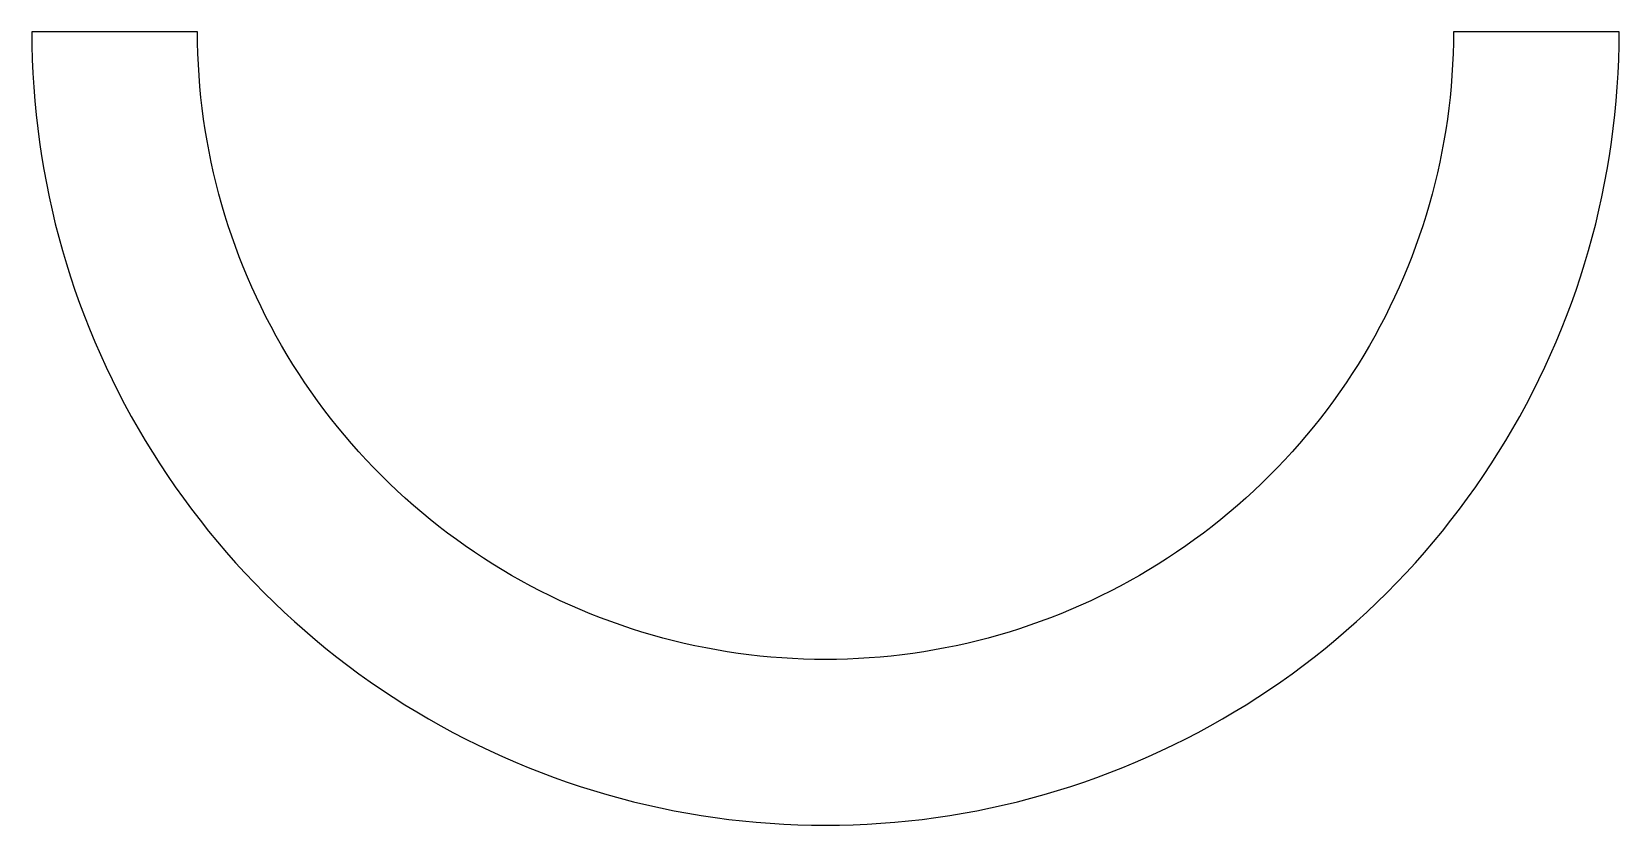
# Model space of a CAD drawing. Header units: metres. Extents: x -158 to 158, y -158 to 0.
import ezdxf

# ---------------------------------------------------------------- set-up
doc = ezdxf.new("R2010")
doc.units = ezdxf.units.M

msp = doc.modelspace()

# ---------------------------------------------------------------- linework, layer by layer
for p, q in [((-125, 0), (-158, 0)), ((-158, 0), (-157.976, -2.75748)), ((-124.981, -2.18155), (-125, 0)), ((125, 0), (124.981, -2.18155)), ((158, 0), (125, 0)), ((157.976, -2.75748), (158, 0)), ((-157.976, -2.75748), (-157.904, -5.51411)), ((-124.924, -4.36243), (-124.981, -2.18155)), ((124.981, -2.18155), (124.924, -4.36243)), ((157.904, -5.51411), (157.976, -2.75748)), ((-157.904, -5.51411), (-157.783, -8.26907)), ((-124.829, -6.54199), (-124.924, -4.36243)), ((124.924, -4.36243), (124.829, -6.54199)), ((157.783, -8.26907), (157.904, -5.51411)), ((-157.783, -8.26907), (-157.615, -11.0215)), ((-124.695, -8.71956), (-124.829, -6.54199)), ((-124.524, -10.8945), (-124.695, -8.71956)), ((124.695, -8.71956), (124.524, -10.8945)), ((124.829, -6.54199), (124.695, -8.71956)), ((157.615, -11.0215), (157.783, -8.26907)), ((-157.615, -11.0215), (-157.399, -13.7706)), ((-124.315, -13.0661), (-124.524, -10.8945)), ((124.524, -10.8945), (124.315, -13.0661)), ((157.399, -13.7706), (157.615, -11.0215)), ((-157.399, -13.7706), (-157.134, -16.5155)), ((-124.068, -15.2337), (-124.315, -13.0661)), ((-123.784, -17.3966), (-124.068, -15.2337)), ((124.068, -15.2337), (123.784, -17.3966)), ((124.315, -13.0661), (124.068, -15.2337)), ((157.134, -16.5155), (157.399, -13.7706)), ((-157.134, -16.5155), (-156.822, -19.2554)), ((-123.461, -19.5543), (-123.784, -17.3966)), ((123.784, -17.3966), (123.461, -19.5543)), ((156.822, -19.2554), (157.134, -16.5155)), ((-156.822, -19.2554), (-156.462, -21.9893)), ((-156.462, -21.9893), (-156.055, -24.7166)), ((-123.101, -21.706), (-123.461, -19.5543)), ((-122.703, -23.8511), (-123.101, -21.706)), ((123.101, -21.706), (122.703, -23.8511)), ((123.461, -19.5543), (123.101, -21.706)), ((156.055, -24.7166), (156.462, -21.9893)), ((156.462, -21.9893), (156.822, -19.2554)), ((-156.055, -24.7166), (-155.6, -27.4364)), ((-122.268, -25.989), (-122.703, -23.8511)), ((122.703, -23.8511), (122.268, -25.989)), ((155.6, -27.4364), (156.055, -24.7166)), ((-155.6, -27.4364), (-155.097, -30.1478)), ((-121.796, -28.1189), (-122.268, -25.989)), ((-121.287, -30.2402), (-121.796, -28.1189)), ((121.796, -28.1189), (121.287, -30.2402)), ((122.268, -25.989), (121.796, -28.1189)), ((155.097, -30.1478), (155.6, -27.4364)), ((-155.097, -30.1478), (-154.547, -32.85)), ((-120.741, -32.3524), (-121.287, -30.2402)), ((121.287, -30.2402), (120.741, -32.3524)), ((154.547, -32.85), (155.097, -30.1478)), ((-154.547, -32.85), (-153.95, -35.5423)), ((-120.158, -34.4547), (-120.741, -32.3524)), ((-119.538, -36.5465), (-120.158, -34.4547)), ((120.158, -34.4547), (119.538, -36.5465)), ((120.741, -32.3524), (120.158, -34.4547)), ((153.95, -35.5423), (154.547, -32.85)), ((-153.95, -35.5423), (-153.307, -38.2236)), ((-118.882, -38.6271), (-119.538, -36.5465)), ((119.538, -36.5465), (118.882, -38.6271)), ((153.307, -38.2236), (153.95, -35.5423)), ((-153.307, -38.2236), (-152.616, -40.8934)), ((-152.616, -40.8934), (-151.879, -43.5507)), ((-118.19, -40.696), (-118.882, -38.6271)), ((-117.462, -42.7525), (-118.19, -40.696)), ((118.19, -40.696), (117.462, -42.7525)), ((118.882, -38.6271), (118.19, -40.696)), ((151.879, -43.5507), (152.616, -40.8934)), ((152.616, -40.8934), (153.307, -38.2236)), ((-151.879, -43.5507), (-151.096, -46.1947)), ((-116.698, -44.796), (-117.462, -42.7525)), ((117.462, -42.7525), (116.698, -44.796)), ((151.096, -46.1947), (151.879, -43.5507)), ((-151.096, -46.1947), (-150.267, -48.8247)), ((-115.898, -46.8258), (-116.698, -44.796)), ((-115.063, -48.8414), (-115.898, -46.8258)), ((115.898, -46.8258), (115.063, -48.8414)), ((116.698, -44.796), (115.898, -46.8258)), ((150.267, -48.8247), (151.096, -46.1947)), ((-150.267, -48.8247), (-149.392, -51.4398)), ((-114.193, -50.8421), (-115.063, -48.8414)), ((115.063, -48.8414), (114.193, -50.8421)), ((149.392, -51.4398), (150.267, -48.8247)), ((-149.392, -51.4398), (-148.471, -54.0392)), ((-113.288, -52.8273), (-114.193, -50.8421)), ((-112.349, -54.7964), (-113.288, -52.8273)), ((113.288, -52.8273), (112.349, -54.7964)), ((114.193, -50.8421), (113.288, -52.8273)), ((148.471, -54.0392), (149.392, -51.4398)), ((-148.471, -54.0392), (-147.506, -56.6221)), ((-147.506, -56.6221), (-146.495, -59.1878)), ((-111.376, -56.7488), (-112.349, -54.7964)), ((-110.368, -58.6839), (-111.376, -56.7488)), ((111.376, -56.7488), (110.368, -58.6839)), ((112.349, -54.7964), (111.376, -56.7488)), ((146.495, -59.1878), (147.506, -56.6221)), ((147.506, -56.6221), (148.471, -54.0392)), ((-146.495, -59.1878), (-145.44, -61.7355)), ((-109.327, -60.6012), (-110.368, -58.6839)), ((110.368, -58.6839), (109.327, -60.6012)), ((145.44, -61.7355), (146.495, -59.1878)), ((-145.44, -61.7355), (-144.34, -64.2644)), ((-108.253, -62.5), (-109.327, -60.6012)), ((-107.146, -64.3798), (-108.253, -62.5)), ((108.253, -62.5), (107.146, -64.3798)), ((109.327, -60.6012), (108.253, -62.5)), ((144.34, -64.2644), (145.44, -61.7355)), ((-144.34, -64.2644), (-143.197, -66.7737)), ((-106.006, -66.2399), (-107.146, -64.3798)), ((-104.834, -68.0799), (-106.006, -66.2399)), ((106.006, -66.2399), (104.834, -68.0799)), ((107.146, -64.3798), (106.006, -66.2399)), ((143.197, -66.7737), (144.34, -64.2644)), ((-143.197, -66.7737), (-142.009, -69.2626)), ((-142.009, -69.2626), (-140.779, -71.7305)), ((-103.63, -69.8991), (-104.834, -68.0799)), ((104.834, -68.0799), (103.63, -69.8991)), ((140.779, -71.7305), (142.009, -69.2626)), ((142.009, -69.2626), (143.197, -66.7737)), ((-140.779, -71.7305), (-139.506, -74.1765)), ((-102.394, -71.6971), (-103.63, -69.8991)), ((-101.127, -73.4732), (-102.394, -71.6971)), ((102.394, -71.6971), (101.127, -73.4732)), ((103.63, -69.8991), (102.394, -71.6971)), ((139.506, -74.1765), (140.779, -71.7305)), ((-139.506, -74.1765), (-138.19, -76.5999)), ((-99.8294, -75.2269), (-101.127, -73.4732)), ((-98.5013, -76.9577), (-99.8294, -75.2269)), ((99.8294, -75.2269), (98.5013, -76.9577)), ((101.127, -73.4732), (99.8294, -75.2269)), ((138.19, -76.5999), (139.506, -74.1765)), ((-138.19, -76.5999), (-136.832, -79)), ((-136.832, -79), (-135.432, -81.376)), ((-97.1432, -78.665), (-98.5013, -76.9577)), ((-95.7556, -80.3484), (-97.1432, -78.665)), ((97.1432, -78.665), (95.7556, -80.3484)), ((98.5013, -76.9577), (97.1432, -78.665)), ((135.432, -81.376), (136.832, -79)), ((136.832, -79), (138.19, -76.5999)), ((-135.432, -81.376), (-133.992, -83.7272)), ((-94.3387, -82.0074), (-95.7556, -80.3484)), ((-92.8931, -83.6413), (-94.3387, -82.0074)), ((94.3387, -82.0074), (92.8931, -83.6413)), ((95.7556, -80.3484), (94.3387, -82.0074)), ((133.992, -83.7272), (135.432, -81.376)), ((-133.992, -83.7272), (-132.51, -86.053)), ((-91.4192, -85.2498), (-92.8931, -83.6413)), ((-89.9175, -86.8323), (-91.4192, -85.2498)), ((91.4192, -85.2498), (89.9175, -86.8323)), ((92.8931, -83.6413), (91.4192, -85.2498)), ((132.51, -86.053), (133.992, -83.7272)), ((-132.51, -86.053), (-130.988, -88.3525)), ((-130.988, -88.3525), (-129.426, -90.6251)), ((-88.3884, -88.3884), (-89.9175, -86.8323)), ((-86.8323, -89.9175), (-88.3884, -88.3884)), ((88.3884, -88.3884), (86.8323, -89.9175)), ((89.9175, -86.8323), (88.3884, -88.3884)), ((129.426, -90.6251), (130.988, -88.3525)), ((130.988, -88.3525), (132.51, -86.053)), ((-129.426, -90.6251), (-127.825, -92.8701)), ((-85.2498, -91.4192), (-86.8323, -89.9175)), ((-83.6413, -92.8931), (-85.2498, -91.4192)), ((85.2498, -91.4192), (83.6413, -92.8931)), ((86.8323, -89.9175), (85.2498, -91.4192)), ((127.825, -92.8701), (129.426, -90.6251)), ((-127.825, -92.8701), (-126.184, -95.0868)), ((-82.0074, -94.3387), (-83.6413, -92.8931)), ((-80.3484, -95.7556), (-82.0074, -94.3387)), ((82.0074, -94.3387), (80.3484, -95.7556)), ((83.6413, -92.8931), (82.0074, -94.3387)), ((126.184, -95.0868), (127.825, -92.8701)), ((-126.184, -95.0868), (-124.506, -97.2745)), ((-124.506, -97.2745), (-122.789, -99.4326)), ((-78.665, -97.1432), (-80.3484, -95.7556)), ((-76.9577, -98.5013), (-78.665, -97.1432)), ((78.665, -97.1432), (76.9577, -98.5013)), ((80.3484, -95.7556), (78.665, -97.1432)), ((122.789, -99.4326), (124.506, -97.2745)), ((124.506, -97.2745), (126.184, -95.0868)), ((-122.789, -99.4326), (-121.035, -101.56)), ((-75.2269, -99.8294), (-76.9577, -98.5013)), ((-73.4732, -101.127), (-75.2269, -99.8294)), ((75.2269, -99.8294), (73.4732, -101.127)), ((76.9577, -98.5013), (75.2269, -99.8294)), ((121.035, -101.56), (122.789, -99.4326)), ((-121.035, -101.56), (-119.244, -103.657)), ((-119.244, -103.657), (-117.417, -105.723)), ((-71.6971, -102.394), (-73.4732, -101.127)), ((-69.8991, -103.63), (-71.6971, -102.394)), ((-68.0799, -104.834), (-69.8991, -103.63)), ((69.8991, -103.63), (68.0799, -104.834)), ((71.6971, -102.394), (69.8991, -103.63)), ((73.4732, -101.127), (71.6971, -102.394)), ((117.417, -105.723), (119.244, -103.657)), ((119.244, -103.657), (121.035, -101.56)), ((-117.417, -105.723), (-115.554, -107.756)), ((-66.2399, -106.006), (-68.0799, -104.834)), ((-64.3798, -107.146), (-66.2399, -106.006)), ((-62.5, -108.253), (-64.3798, -107.146)), ((64.3798, -107.146), (62.5, -108.253)), ((66.2399, -106.006), (64.3798, -107.146)), ((68.0799, -104.834), (66.2399, -106.006)), ((115.554, -107.756), (117.417, -105.723)), ((-115.554, -107.756), (-113.656, -109.756)), ((-113.656, -109.756), (-111.723, -111.723)), ((-60.6012, -109.327), (-62.5, -108.253)), ((-58.6839, -110.368), (-60.6012, -109.327)), ((-56.7488, -111.376), (-58.6839, -110.368)), ((58.6839, -110.368), (56.7488, -111.376)), ((60.6012, -109.327), (58.6839, -110.368)), ((62.5, -108.253), (60.6012, -109.327)), ((111.723, -111.723), (113.656, -109.756)), ((113.656, -109.756), (115.554, -107.756)), ((-111.723, -111.723), (-109.756, -113.656)), ((-109.756, -113.656), (-107.756, -115.554)), ((-54.7964, -112.349), (-56.7488, -111.376)), ((-52.8273, -113.288), (-54.7964, -112.349)), ((-50.8421, -114.193), (-52.8273, -113.288)), ((52.8273, -113.288), (50.8421, -114.193)), ((54.7964, -112.349), (52.8273, -113.288)), ((56.7488, -111.376), (54.7964, -112.349)), ((107.756, -115.554), (109.756, -113.656)), ((109.756, -113.656), (111.723, -111.723)), ((-107.756, -115.554), (-105.723, -117.417)), ((-48.8414, -115.063), (-50.8421, -114.193)), ((-46.8258, -115.898), (-48.8414, -115.063)), ((-44.796, -116.698), (-46.8258, -115.898)), ((-42.7525, -117.462), (-44.796, -116.698)), ((44.796, -116.698), (42.7525, -117.462)), ((46.8258, -115.898), (44.796, -116.698)), ((48.8414, -115.063), (46.8258, -115.898)), ((50.8421, -114.193), (48.8414, -115.063)), ((105.723, -117.417), (107.756, -115.554)), ((-105.723, -117.417), (-103.657, -119.244)), ((-103.657, -119.244), (-101.56, -121.035)), ((-40.696, -118.19), (-42.7525, -117.462)), ((-38.6271, -118.882), (-40.696, -118.19)), ((-36.5465, -119.538), (-38.6271, -118.882)), ((-34.4547, -120.158), (-36.5465, -119.538)), ((36.5465, -119.538), (34.4547, -120.158)), ((38.6271, -118.882), (36.5465, -119.538)), ((40.696, -118.19), (38.6271, -118.882)), ((42.7525, -117.462), (40.696, -118.19)), ((101.56, -121.035), (103.657, -119.244)), ((103.657, -119.244), (105.723, -117.417)), ((-101.56, -121.035), (-99.4326, -122.789)), ((-99.4326, -122.789), (-97.2745, -124.506)), ((-32.3524, -120.741), (-34.4547, -120.158)), ((-30.2402, -121.287), (-32.3524, -120.741)), ((-28.1189, -121.796), (-30.2402, -121.287)), ((-25.989, -122.268), (-28.1189, -121.796)), ((-23.8511, -122.703), (-25.989, -122.268)), ((-21.706, -123.101), (-23.8511, -122.703)), ((-19.5543, -123.461), (-21.706, -123.101)), ((21.706, -123.101), (19.5543, -123.461)), ((23.8511, -122.703), (21.706, -123.101)), ((25.989, -122.268), (23.8511, -122.703)), ((28.1189, -121.796), (25.989, -122.268)), ((30.2402, -121.287), (28.1189, -121.796)), ((32.3524, -120.741), (30.2402, -121.287)), ((34.4547, -120.158), (32.3524, -120.741)), ((97.2745, -124.506), (99.4326, -122.789)), ((99.4326, -122.789), (101.56, -121.035)), ((-97.2745, -124.506), (-95.0868, -126.184)), ((-95.0868, -126.184), (-92.8701, -127.825)), ((-17.3966, -123.784), (-19.5543, -123.461)), ((-15.2337, -124.068), (-17.3966, -123.784)), ((-13.0661, -124.315), (-15.2337, -124.068)), ((-10.8945, -124.524), (-13.0661, -124.315)), ((-8.71956, -124.695), (-10.8945, -124.524)), ((-6.54199, -124.829), (-8.71956, -124.695)), ((-4.36243, -124.924), (-6.54199, -124.829)), ((-2.18155, -124.981), (-4.36243, -124.924)), ((0, -125), (-2.18155, -124.981)), ((2.18155, -124.981), (0, -125)), ((4.36243, -124.924), (2.18155, -124.981)), ((6.54199, -124.829), (4.36243, -124.924)), ((8.71956, -124.695), (6.54199, -124.829)), ((10.8945, -124.524), (8.71956, -124.695)), ((13.0661, -124.315), (10.8945, -124.524)), ((15.2337, -124.068), (13.0661, -124.315)), ((17.3966, -123.784), (15.2337, -124.068)), ((19.5543, -123.461), (17.3966, -123.784)), ((92.8701, -127.825), (95.0868, -126.184)), ((95.0868, -126.184), (97.2745, -124.506)), ((-92.8701, -127.825), (-90.6251, -129.426)), ((-90.6251, -129.426), (-88.3525, -130.988)), ((88.3525, -130.988), (90.6251, -129.426)), ((90.6251, -129.426), (92.8701, -127.825)), ((-88.3525, -130.988), (-86.053, -132.51)), ((-86.053, -132.51), (-83.7272, -133.992)), ((83.7272, -133.992), (86.053, -132.51)), ((86.053, -132.51), (88.3525, -130.988)), ((-83.7272, -133.992), (-81.376, -135.432)), ((-81.376, -135.432), (-79, -136.832)), ((79, -136.832), (81.376, -135.432)), ((81.376, -135.432), (83.7272, -133.992)), ((-79, -136.832), (-76.5999, -138.19)), ((-76.5999, -138.19), (-74.1765, -139.506)), ((74.1765, -139.506), (76.5999, -138.19)), ((76.5999, -138.19), (79, -136.832)), ((-74.1765, -139.506), (-71.7305, -140.779)), ((-71.7305, -140.779), (-69.2626, -142.009)), ((-69.2626, -142.009), (-66.7737, -143.197)), ((66.7737, -143.197), (69.2626, -142.009)), ((69.2626, -142.009), (71.7305, -140.779)), ((71.7305, -140.779), (74.1765, -139.506)), ((-66.7737, -143.197), (-64.2644, -144.34)), ((-64.2644, -144.34), (-61.7355, -145.44)), ((61.7355, -145.44), (64.2644, -144.34)), ((64.2644, -144.34), (66.7737, -143.197)), ((-61.7355, -145.44), (-59.1878, -146.495)), ((-59.1878, -146.495), (-56.6221, -147.506)), ((-56.6221, -147.506), (-54.0392, -148.471)), ((-54.0392, -148.471), (-51.4398, -149.392)), ((51.4398, -149.392), (54.0392, -148.471)), ((54.0392, -148.471), (56.6221, -147.506)), ((56.6221, -147.506), (59.1878, -146.495)), ((59.1878, -146.495), (61.7355, -145.44)), ((-51.4398, -149.392), (-48.8247, -150.267)), ((-48.8247, -150.267), (-46.1947, -151.096)), ((-46.1947, -151.096), (-43.5507, -151.879)), ((43.5507, -151.879), (46.1947, -151.096)), ((46.1947, -151.096), (48.8247, -150.267)), ((48.8247, -150.267), (51.4398, -149.392)), ((-43.5507, -151.879), (-40.8934, -152.616)), ((-40.8934, -152.616), (-38.2236, -153.307)), ((-38.2236, -153.307), (-35.5423, -153.95)), ((-35.5423, -153.95), (-32.85, -154.547)), ((-32.85, -154.547), (-30.1478, -155.097)), ((30.1478, -155.097), (32.85, -154.547)), ((32.85, -154.547), (35.5423, -153.95)), ((35.5423, -153.95), (38.2236, -153.307)), ((38.2236, -153.307), (40.8934, -152.616)), ((40.8934, -152.616), (43.5507, -151.879)), ((-30.1478, -155.097), (-27.4364, -155.6)), ((-27.4364, -155.6), (-24.7166, -156.055)), ((-24.7166, -156.055), (-21.9893, -156.462)), ((-21.9893, -156.462), (-19.2554, -156.822)), ((-19.2554, -156.822), (-16.5155, -157.134)), ((-16.5155, -157.134), (-13.7706, -157.399)), ((-13.7706, -157.399), (-11.0215, -157.615)), ((-11.0215, -157.615), (-8.26907, -157.783)), ((-8.26907, -157.783), (-5.51411, -157.904)), ((-5.51411, -157.904), (-2.75748, -157.976)), ((-2.75748, -157.976), (0, -158)), ((0, -158), (2.75748, -157.976)), ((2.75748, -157.976), (5.51411, -157.904)), ((5.51411, -157.904), (8.26907, -157.783)), ((8.26907, -157.783), (11.0215, -157.615)), ((11.0215, -157.615), (13.7706, -157.399)), ((13.7706, -157.399), (16.5155, -157.134)), ((16.5155, -157.134), (19.2554, -156.822)), ((19.2554, -156.822), (21.9893, -156.462)), ((21.9893, -156.462), (24.7166, -156.055)), ((24.7166, -156.055), (27.4364, -155.6)), ((27.4364, -155.6), (30.1478, -155.097))]:
    msp.add_line(p, q)

doc.saveas('drawing.dxf')
